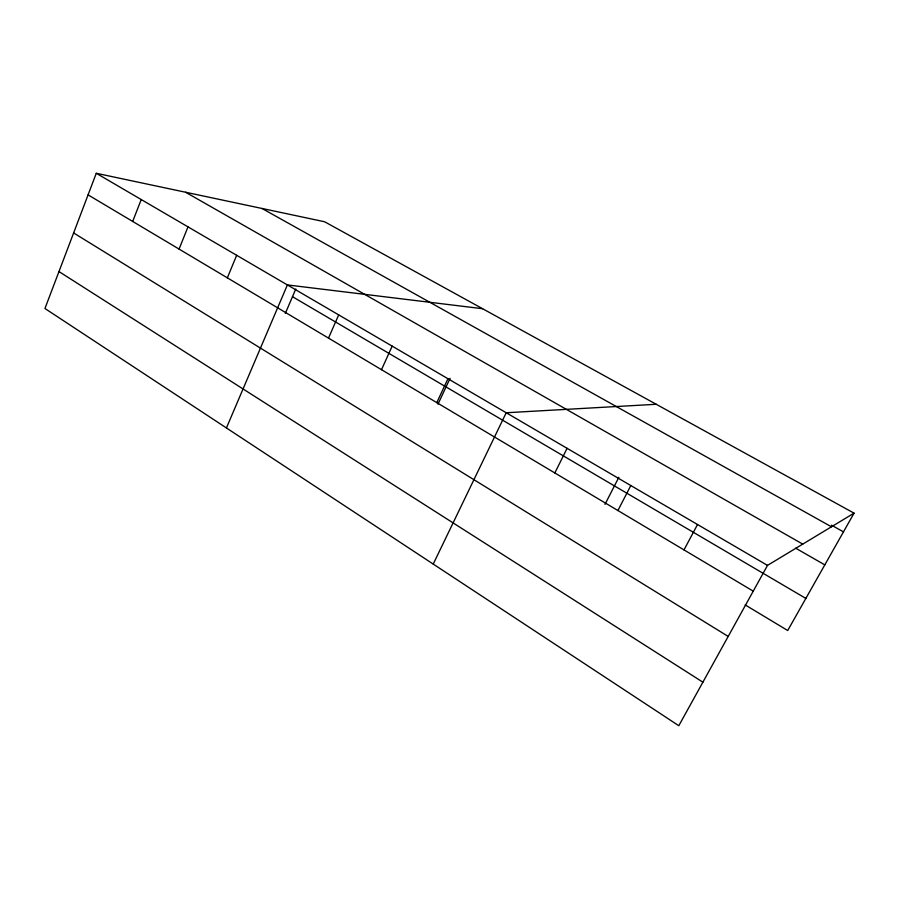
<?xml version="1.0" encoding="UTF-8"?>
<svg xmlns="http://www.w3.org/2000/svg" width="899" height="899" viewBox="0 0 899 899"><rect width="100%" height="100%" fill="white"/><g stroke="black" fill="none" stroke-linecap="round" stroke-linejoin="round"><path stroke-width="1.35" d="M96.272 173.282L44.95 308.503L678.801 725.718L767.499 565.392L854.05 513.149L324.584 221.75L96.272 173.282L767.499 565.392M132.681 221.446L141.233 199.544M179.07 249.079L187.992 226.863M227.346 277.847L236.673 255.294M226.424 427.958L287.388 284.927L482.606 308.717M285.309 313.448L295.782 288.995M328.495 338.103L338.687 314.897M381.502 369.691L392.166 346.137M436.79 402.628L447.949 378.726M437.982 404.179L450.073 378.322M433.228 564.078L506.204 412.753L656.248 404.28M554.829 472.953L567.1 448.32M604.971 504.384L618.86 477.268M617.916 510.542L630.806 485.539M683.993 549.896L697.534 524.522M854.05 513.149L787.704 630.514L745.17 604.903M831.474 525.162L843.476 531.86M262.014 208.467L831.463 526.792M185.599 192.24L802.74 544.12M795.705 548.199L824.81 564.875M292.49 296.692L805.852 598.419M88.08 194.869L753.25 591.16M73.628 232.942L728.201 636.436M58.963 271.565L702.894 682.184"/></g></svg>
